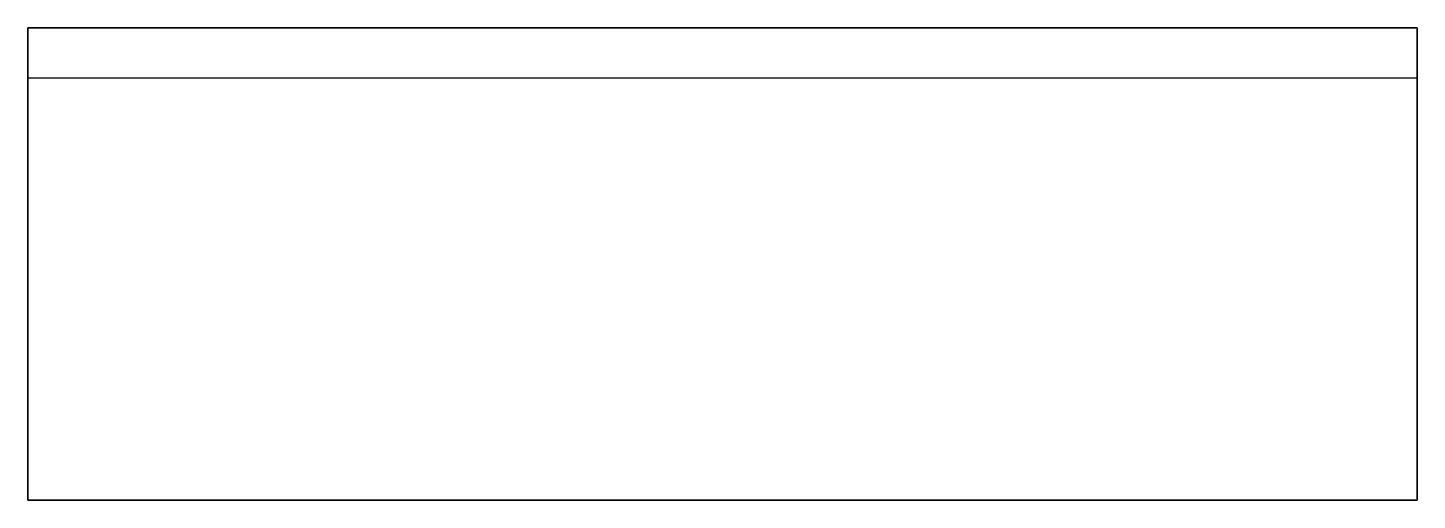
# Model space of a CAD drawing. Header units: millimetres. Extents: x 0 to 500, y 0 to 170.
import ezdxf

# ---------------------------------------------------------------- set-up
doc = ezdxf.new("R2010")
doc.units = ezdxf.units.MM
doc.layers.add('Layer1', color=10, linetype='Continuous')

msp = doc.modelspace()

# ---------------------------------------------------------------- linework, layer by layer
at = {"layer": 'Layer1'}
for points in [[(499.99, 152, 18), (499.99, 170, 3), (-0.01, 170, 3), (-0.01, 152, 18)], [(499.99, 170), (499.99, 170, 3), (-0.01, 170, 3), (-0.01, 170)], [(-0.01, 170), (-0.01, 170, 3), (-0.01, 152, 18), (-0.01, 152)], [(499.99, 0), (499.99, 170), (-0.01, 170), (-0.01, 0)], [(499.99, 152), (499.99, 170), (499.99, 170, 3), (499.99, 152, 18)], [(-0.01, 0), (-0.01, 0, 18), (-0.01, 152, 18), (-0.01, 152)], [(499.99, 152, 18), (499.99, 0, 18), (-0.01, 0, 18), (-0.01, 152, 18)], [(499.99, 0), (499.99, 0, 18), (499.99, 152, 18), (499.99, 152)], [(-0.01, 0), (-0.01, 0, 18), (499.99, 0, 18), (499.99, 0)]]:
    msp.add_3dface(points, dxfattribs=at)

doc.saveas('drawing.dxf')
